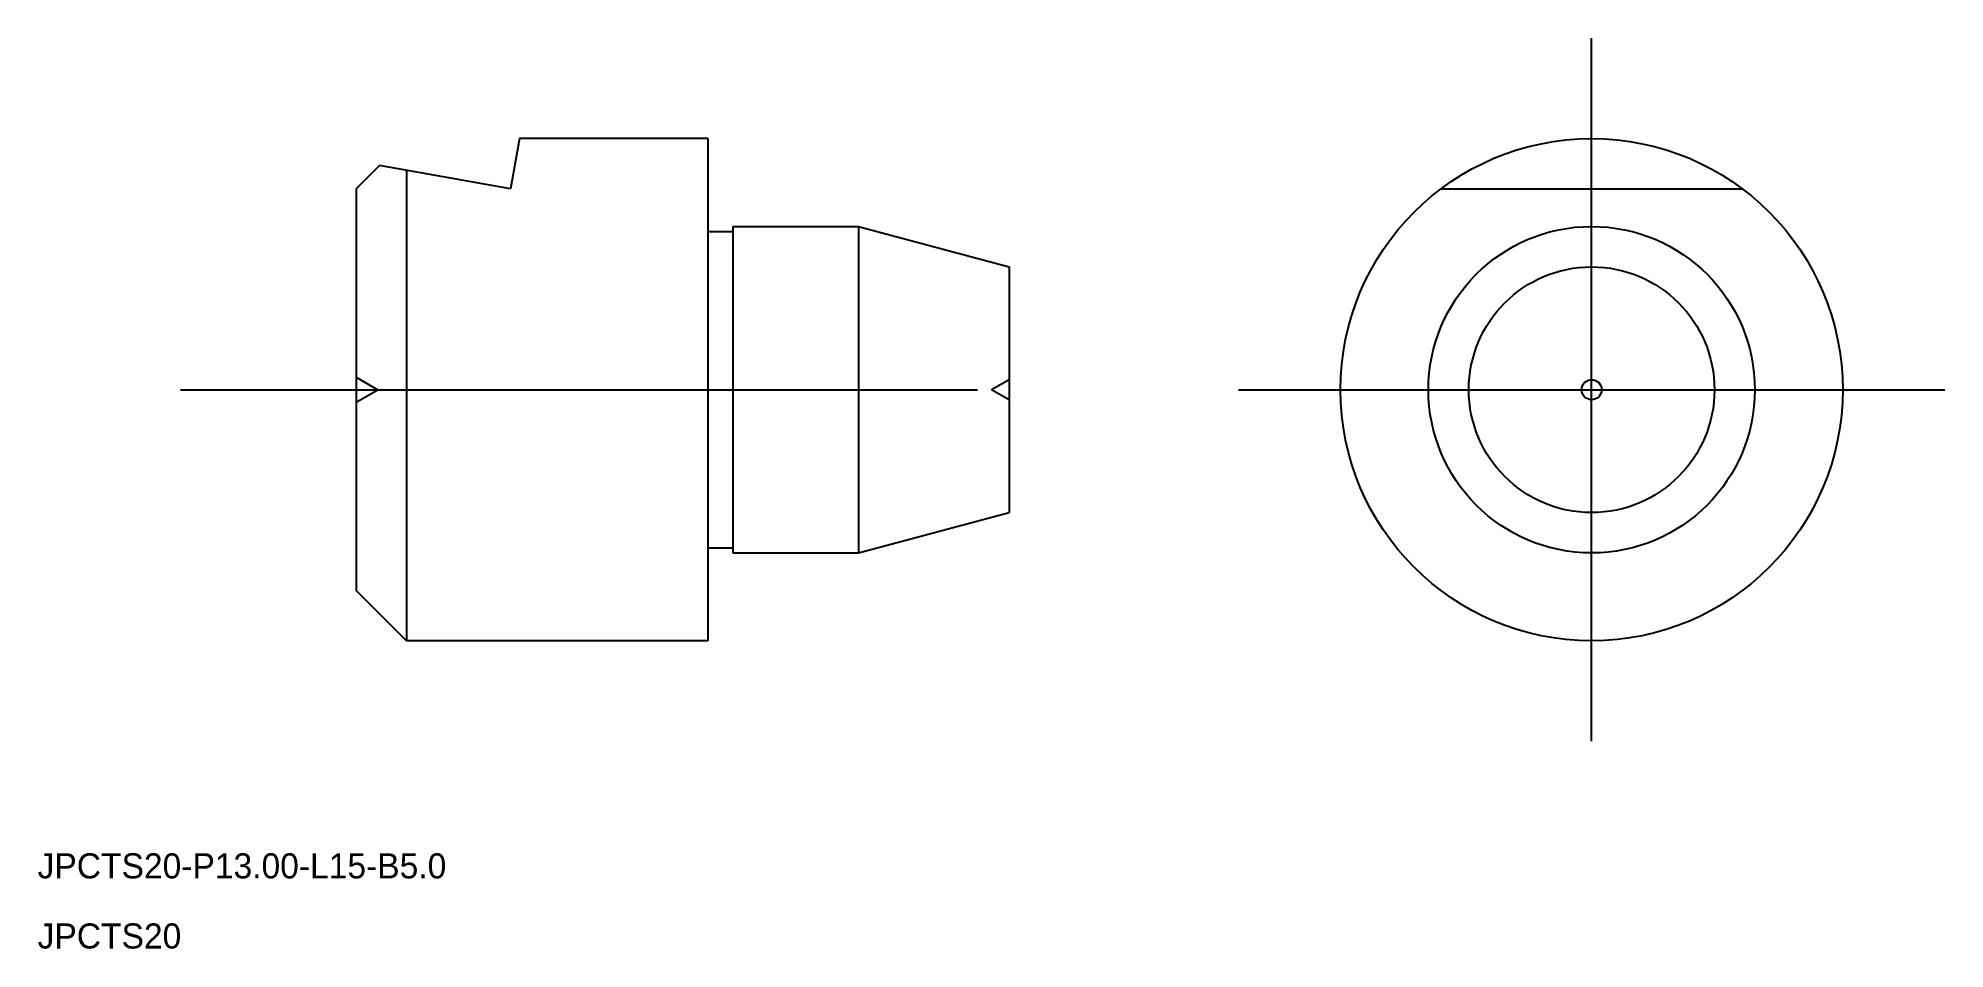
# Model space of a CAD drawing. Extents: x 556.9 to 632.8, y 576.8 to 613.1.
import ezdxf

# ---------------------------------------------------------------- set-up
doc = ezdxf.new("R2010")
doc.units = 0
doc.linetypes.add('CENTER', pattern=[50.8, 31.75, -6.35, 6.35, -6.35])
doc.linetypes.add('DASHED', pattern=[19.05, 12.7, -6.35])
doc.layers.get('0').update_dxf_attribs({"linetype": 'CONTINUOUS'})
doc.layers.add('CENTER', color=1, linetype='CENTER')

msp = doc.modelspace()

# ---------------------------------------------------------------- linework, layer by layer
at = {"color": 7, "linetype": 'CONTINUOUS'}
for p, q in [((576.045, 609.101), (575.692, 607.101)), ((583.545, 609.101), (576.045, 609.101)), ((583.545, 609.101), (583.545, 589.101)), ((570.466, 608.023), (569.545, 607.101)), ((575.692, 607.101), (570.466, 608.023)), ((571.545, 607.832), (571.545, 589.101)), ((569.545, 607.101), (569.545, 591.101)), ((583.545, 605.401), (584.545, 605.401)), ((584.545, 605.601), (589.545, 605.601)), ((584.545, 605.601), (584.545, 592.601)), ((589.545, 605.601), (589.545, 592.601)), ((589.545, 605.601), (595.545, 603.993)), ((595.545, 603.993), (595.545, 594.209)), ((589.545, 592.601), (595.545, 594.209)), ((583.545, 592.801), (584.545, 592.801)), ((584.545, 592.601), (589.545, 592.601)), ((571.545, 589.101), (569.545, 591.101)), ((583.545, 589.101), (571.545, 589.101))]:
    msp.add_line(p, q, dxfattribs=at)
at = {"color": 3, "linetype": 'DASHED'}
for p, q in [((612.75, 607.101), (624.75, 607.101)), ((569.545, 599.601), (570.411, 599.101)), ((595.545, 599.501), (594.852, 599.101)), ((569.545, 598.601), (570.411, 599.101)), ((595.545, 598.701), (594.852, 599.101))]:
    msp.add_line(p, q, dxfattribs=at)
at = {"color": 7, "linetype": 'CONTINUOUS'}
for radius in [10, 6.5, 4.892, 0.4]:
    msp.add_circle((618.75, 599.101), radius, dxfattribs=at)
at = {"layer": 'CENTER', "color": 1, "linetype": 'CENTER'}
for p, q in [((618.75, 585.101), (618.75, 613.101)), ((562.545, 599.101), (600.545, 599.101)), ((604.682, 599.101), (632.819, 599.101))]:
    msp.add_line(p, q, dxfattribs=at)

# ---------------------------------------------------------------- texts
at = {"color": 7, "linetype": 'CONTINUOUS'}
for s, p in [('JPCTS20-P13.00-L15-B5.0', (556.855, 579.641)), ('JPCTS20', (556.855, 576.849))]:
    msp.add_text(s, height=1, dxfattribs=at).set_placement(p)

doc.saveas('drawing.dxf')
